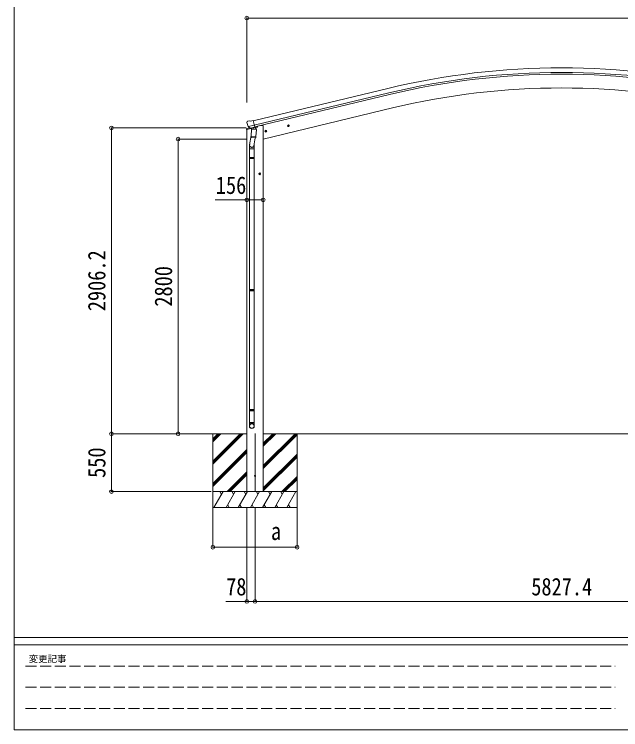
# Model space of a CAD drawing. Units: millimetres at full size. Extents: x -9783 to 9892, y -6828 to 6752.
# Drawn here: x -9783 to -4022, y -6828 to -32 of the extents above; entities that cross this region are included whole.
import ezdxf
from ezdxf.enums import TextEntityAlignment as Align

# ---------------------------------------------------------------- set-up
doc = ezdxf.new("R2010")
doc.units = ezdxf.units.MM
doc.header["$LTSCALE"] = 35
doc.header["$PDMODE"] = 32
doc.header["$PDSIZE"] = 35
doc.linetypes.add('DASHED3', pattern=[4, 3, -1])
for name, color, linetype, lineweight in [('0-0_0', 7, 'Continuous', 9), ('0-1_本体', 4, 'Continuous', 9), ('0-2_部品', 7, 'Continuous', 9), ('0-8_PARTS2', 2, 'Continuous', 9), ('0-A_寸法', 6, 'Continuous', 9), ('F-0_240', 7, 'Continuous', 9)]:
    doc.layers.add(name, color=color, linetype=linetype, lineweight=lineweight)
doc.styles.add('ＭＳ ゴシック', font='')
doc.styles.get('ＭＳ ゴシック').set_extended_font_data('MS Gothic')

msp = doc.modelspace()

# ---------------------------------------------------------------- linework, layer by layer
at = {"layer": '0-0_0'}
for p, q in [((-7573.95, -4016.7), (-8075.62, -4016.71)), ((-7896.4, -4016.7), (-7896.4, -4716.7)), ((-7896.4, -4277.43), (-7635.67, -4016.7)), ((-7896.4, -4291.57), (-7621.53, -4016.7)), ((-7896.4, -4305.72), (-7607.39, -4016.7)), ((-7896.4, -4093.59), (-7819.52, -4016.7)), ((-7896.4, -4079.44), (-7833.66, -4016.7)), ((-7896.4, -4065.3), (-7847.8, -4016.7)), ((-7417.95, -4319.48), (-7115.17, -4016.7)), ((-7417.95, -4333.62), (-7101.03, -4016.7)), ((-7417.95, -4135.64), (-7299.02, -4016.7)), ((-7417.95, -4121.49), (-7313.16, -4016.7)), ((-7417.95, -4107.35), (-7327.3, -4016.7)), ((-7417.95, -4347.77), (-7096.4, -4026.22)), ((-7417.45, -4016.7), (-1747.3, -4016.7)), ((-7096.4, -4016.7), (-7096.4, -4716.7)), ((-7896.4, -4489.56), (-7573.95, -4167.12)), ((-7896.4, -4503.71), (-7573.95, -4181.26)), ((-7896.4, -4517.85), (-7573.95, -4195.4)), ((-7417.95, -4531.61), (-7096.4, -4210.07)), ((-7417.95, -4545.75), (-7096.4, -4224.21)), ((-7417.95, -4559.9), (-7096.4, -4238.35)), ((-7761.41, -4566.7), (-7573.95, -4379.25)), ((-7747.27, -4566.7), (-7573.95, -4393.39)), ((-7733.12, -4566.7), (-7573.95, -4407.53)), ((-7240.91, -4566.7), (-7096.4, -4422.2)), ((-7226.77, -4566.7), (-7096.4, -4436.34)), ((-7212.62, -4566.7), (-7096.4, -4450.48)), ((-7096.4, -4566.7), (-7896.4, -4566.7)), ((-7886.11, -4716.7), (-7799.51, -4566.7)), ((-7814.51, -4592.69), (-7829.51, -4566.7)), ((-7770.64, -4716.7), (-7684.04, -4566.7)), ((-7699.04, -4592.69), (-7714.04, -4566.7)), ((-7655.17, -4716.7), (-7568.57, -4566.7)), ((-7583.57, -4592.69), (-7598.57, -4566.7)), ((-7429.4, -4566.7), (-7563.4, -4566.7)), ((-7539.7, -4716.7), (-7453.1, -4566.7)), ((-7468.1, -4592.69), (-7483.1, -4566.7)), ((-7424.23, -4716.7), (-7337.63, -4566.7)), ((-7352.63, -4592.69), (-7367.63, -4566.7)), ((-7308.76, -4716.7), (-7222.16, -4566.7)), ((-7252.16, -4566.7), (-7237.16, -4592.69)), ((-7193.29, -4716.7), (-7106.69, -4566.7)), ((-7896.4, -4716.7), (-7096.4, -4716.7)), ((-7755.64, -4690.73), (-7740.64, -4716.7)), ((-7640.17, -4690.72), (-7625.17, -4716.7)), ((-7524.7, -4690.72), (-7509.7, -4716.7)), ((-7409.23, -4690.72), (-7394.23, -4716.7)), ((-7293.76, -4690.73), (-7278.76, -4716.7)), ((-7178.29, -4690.72), (-7163.29, -4716.7))]:
    msp.add_line(p, q, dxfattribs=at)
at = {"layer": '0-1_本体'}
for p, q in [((-7513, -1042.98), (-6233.9, -735.9)), ((-6223.82, -777.87), (-7502.92, -1084.96)), ((-7498.99, -1101.32), (-6219.9, -794.24)), ((-7418.44, -1216.7), (-6189.31, -921.62)), ((-7418.44, -1216.7), (-6189.31, -921.62)), ((-7438.44, -1087.32), (-7471.95, -1095.37)), ((-7418.44, -1087.32), (-7438.44, -1087.32)), ((-7418.44, -4566.7), (-7418.44, -1087.32)), ((-7573.94, -4566.7), (-7573.94, -1126.53)), ((-7545.37, -1110.19), (-7545.37, -1110.69))]:
    msp.add_line(p, q, dxfattribs=at)
for radius in [7073, 7029.83, 7013, 6882, 6882]:
    msp.add_arc((-4582.74, -7613.47), radius, 76.5, 103.5, dxfattribs=at)
at = {"layer": '0-2_部品'}
for p, q in [((-7573.66, -1058.89), (-7573.38, -1060.04)), ((-7569.44, -1050.31), (-7573.3, -1056.61)), ((-7566.34, -1048.06), (-7553.16, -1044.9)), ((-7559.6, -1099.19), (-7502.1, -1085.39)), ((-7538.6, -1047.57), (-7551.86, -1044.87)), ((-7538.6, -1047.57), (-7512.67, -1041.35)), ((-7186.56, -1092.3), (-7184.43, -1085.11)), ((-7184.43, -1085.11), (-7177.13, -1083.36)), ((-7176.92, -1100.28), (-7181.59, -1080.83)), ((-7177.13, -1083.36), (-7171.96, -1088.8)), ((-7575.78, -1127.03), (-7532.97, -1116.75)), ((-7575.78, -1120.13), (-7575.78, -1127.03)), ((-7546.54, -1110.75), (-7573.48, -1117.22)), ((-7542.75, -1114.1), (-7559.13, -1099.61)), ((-7540.04, -1114.67), (-7532.52, -1112.87)), ((-7539.21, -1114.55), (-7537.68, -1114.19)), ((-7537.68, -1114.19), (-7500.97, -1105.38)), ((-7535.84, -1114.41), (-7535.89, -1115.16)), ((-7535.13, -1116.2), (-7509.32, -1122.63)), ((-7528.22, -1121.54), (-7532.89, -1188.38)), ((-7482.53, -1124.74), (-7528.22, -1121.54)), ((-7526.44, -1118.36), (-7526.67, -1121.65)), ((-7506.92, -1107.2), (-7507.95, -1121.81)), ((-7500.97, -1105.38), (-7499.44, -1105.01)), ((-7497.89, -1102.9), (-7496.95, -1102.97)), ((-7496.95, -1102.97), (-7483.63, -1118.29)), ((-7493.26, -1107.22), (-7475.06, -1102.84)), ((-7487.2, -1191.57), (-7482.53, -1124.74)), ((-7483.63, -1118.29), (-7484.08, -1124.63)), ((-7471.22, -1094.83), (-7471.22, -1097.98)), ((-7383.46, -1139.58), (-7402.9, -1144.24)), ((-7400.48, -1143.66), (-7398.35, -1136.47)), ((-7395.31, -1149.11), (-7400.48, -1143.66)), ((-7398.35, -1136.47), (-7391.05, -1134.71)), ((-7390.85, -1151.63), (-7395.51, -1132.19)), ((-7391.05, -1134.71), (-7385.88, -1140.16)), ((-7169.53, -1088.22), (-7188.98, -1092.89)), ((-7181.39, -1097.75), (-7186.56, -1092.3)), ((-7532.53, -1183.26), (-7547.07, -1271.13)), ((-7533.75, -1200.85), (-7532.88, -1188.38)), ((-7533.36, -1202.2), (-7533.36, -1202.2)), ((-7487.2, -1191.57), (-7532.89, -1188.38)), ((-7531.91, -1202.98), (-7490.21, -1205.9)), ((-7493.75, -1205.65), (-7506.37, -1280.45)), ((-7487.22, -1191.57), (-7488.1, -1204.27)), ((-7549.22, -1308.29), (-7549.22, -1273.94)), ((-7503.22, -1273.63), (-7503.22, -1308.29)), ((-7503.22, -1308.29), (-7549.22, -1308.29)), ((-7547.22, -1308.29), (-7547.22, -1390.95)), ((-7505.22, -1308.29), (-7505.22, -1390.95)), ((-7549.22, -1392.95), (-7548.22, -1390.95)), ((-7503.22, -1392.95), (-7549.22, -1392.95)), ((-7503.22, -1400.95), (-7549.22, -1400.95)), ((-7504.22, -1390.95), (-7548.22, -1390.95)), ((-7504.22, -1402.95), (-7548.22, -1402.95)), ((-7547.22, -1402.95), (-7547.22, -2647.13)), ((-7505.22, -1402.95), (-7505.22, -2647.13)), ((-7503.22, -1392.95), (-7504.22, -1390.95)), ((-7503.22, -1400.95), (-7504.22, -1402.95)), ((-7503.22, -1392.95), (-7503.22, -1400.95)), ((-7441.71, -1546.82), (-7461.71, -1546.82)), ((-7459.22, -1546.82), (-7455.47, -1540.32)), ((-7455.47, -1553.32), (-7459.22, -1546.82)), ((-7455.47, -1540.32), (-7447.96, -1540.32)), ((-7451.71, -1556.82), (-7451.71, -1536.82)), ((-7447.96, -1540.32), (-7444.21, -1546.82)), ((-7549.22, -2649.13), (-7548.22, -2647.13)), ((-7503.22, -2649.13), (-7549.22, -2649.13)), ((-7504.22, -2647.13), (-7548.22, -2647.13)), ((-7503.22, -2649.13), (-7504.22, -2647.13)), ((-7503.22, -2649.13), (-7503.22, -2657.13)), ((-7503.22, -2657.13), (-7549.22, -2657.13)), ((-7504.22, -2659.13), (-7548.22, -2659.13)), ((-7547.22, -2659.13), (-7547.22, -3787.32)), ((-7505.22, -2659.13), (-7505.22, -3787.32)), ((-7503.22, -2657.13), (-7504.22, -2659.13)), ((-7549.22, -3789.32), (-7548.22, -3787.32)), ((-7503.22, -3789.32), (-7549.22, -3789.32)), ((-7503.22, -3797.32), (-7549.22, -3797.32)), ((-7504.22, -3787.32), (-7548.22, -3787.32)), ((-7504.22, -3799.32), (-7548.22, -3799.32)), ((-7547.22, -3799.32), (-7547.22, -3909.32)), ((-7505.22, -3799.32), (-7505.22, -3909.32)), ((-7503.22, -3789.32), (-7504.22, -3787.32)), ((-7503.22, -3797.32), (-7504.22, -3799.32)), ((-7503.22, -3789.32), (-7503.22, -3797.32)), ((-7549.22, -3943.46), (-7549.22, -3909.32)), ((-7503.22, -3909.32), (-7549.22, -3909.32)), ((-7503.22, -3943.46), (-7503.22, -3909.32))]:
    msp.add_line(p, q, dxfattribs=at)
for points in [[(-7507.24, -1106.8), (-7497.52, -1104.46), (-7512.67, -1041.35)], [(-7559.87, -1098.62), (-7559.29, -1099.46), (-7559.13, -1099.61)], [(-7507.24, -1106.8), (-7507.48, -1106.95), (-7532.24, -1112.89), (-7532.52, -1112.87)], [(-7385.88, -1140.16), (-7388.01, -1147.35), (-7395.31, -1149.11)], [(-7171.96, -1088.8), (-7174.09, -1096), (-7181.39, -1097.75)], [(-7549.22, -1392.95), (-7549.22, -1400.95), (-7548.22, -1402.95)], [(-7444.21, -1546.82), (-7447.96, -1553.32), (-7455.47, -1553.32)], [(-7549.22, -2649.13), (-7549.22, -2657.13), (-7548.22, -2659.13)], [(-7549.22, -3789.32), (-7549.22, -3797.32), (-7548.22, -3799.32)]]:
    msp.add_lwpolyline(points, dxfattribs=at)
for centre, radius in [((-7179.26, -1090.55), 8.5), ((-7179.26, -1090.55), 7.7), ((-7179.26, -1090.55), 6.5), ((-7393.18, -1141.91), 8.5), ((-7393.18, -1141.91), 7.7), ((-7393.18, -1141.91), 6.5), ((-7451.71, -1546.82), 8.5), ((-7451.71, -1546.82), 7.7), ((-7451.71, -1546.82), 6.5)]:
    msp.add_circle(centre, radius, dxfattribs=at)
at = {"layer": '0-2_部品', "color": 4}
msp.add_circle((-7496.19, -4416.7), 4.5, dxfattribs=at)
at = {"layer": '0-2_部品'}
for centre, radius, start, end in [((-7376.58, -1012.79), 202.4, 193.5, 205.09125), ((-7565.18, -1052.92), 5, 103.5, 148.5), ((-7552.46, -1047.81), 3, 78.5, 103.5), ((-7572.78, -1120.13), 3, 103.5, 180), ((-7539.32, -1114.07), 0.5, 248.23754, 283.5), ((-7536.34, -1114.38), 0.5, 356, 103.5), ((-7534.89, -1115.23), 1, 176, 256), ((-7508.97, -1121.66), 1.03, 250.03897, 351.96569), ((-7506.33, -1107.28), 0.604, 100.59842, 172.20595), ((-7499.56, -1104.52), 0.5, 283.5, 318.76246), ((-7476.22, -1097.98), 5, 283.5, 0), ((-7531.81, -1201.02), 1.95, 175.04017, 217.47766), ((-7531.77, -1200.99), 2, 217.40962, 266), ((-7490.07, -1203.9), 2, 266, 349.46843), ((-7519.22, -1273.94), 30, 177.45142, 180)]:
    msp.add_arc(centre, radius, start, end, dxfattribs=at)
for centre, major_axis, ratio, start_param, end_param in [((-7570.74, -1058.17), (-1.57, -2.57), 0.99628, 4.712389, 5.4996506), ((-7540.76, -1111.85), (-0.73, -2.92), 0.997631, 5.8041905, 6.6006116), ((-7540.71, -1111.62), (2.63, 3.16), 0.650902, 4.0958226, 4.1686332), ((-7540.74, -1111.75), (-0.73, -2.92), 0.997631, 0.3902369, 0.4789948), ((-7526.22, -1273.63), (23, 0), 0.996195, 2.5560258, 6.5663028), ((-7526.22, -1273.63), (21, 0), 0.996195, 2.9349147, 5.9512394), ((-7526.22, -3941.72), (-23, 0), 0.996195, 3.1415927, 6.2831853), ((-7526.22, -3943.46), (-23, 0), 0.996195, 3.1415927, 6.2831853), ((-7526.22, -3943.46), (0, -23.43), 0.981806, 4.712389, 7.8539816)]:
    msp.add_ellipse(centre, major_axis=major_axis, ratio=ratio, start_param=start_param, end_param=end_param, dxfattribs=at)
msp.add_ellipse((-7526.22, -3943.46), major_axis=(21, 0), ratio=0.996195, dxfattribs=at)
at = {"layer": '0-8_PARTS2', "color": 6}
msp.add_line((-7573.95, -67.7), (-1590.93, -67.7), dxfattribs=at)
at = {"layer": '0-8_PARTS2'}
msp.add_line((-7496.19, -4014.2), (-7496.19, -4569.2), dxfattribs=at)
at = {"layer": '0-A_寸法'}
for p, q in [((-7573.95, -67.7), (-7573.95, -870.04)), ((-8860.23, -1110.5), (-7581.4, -1110.5)), ((-8860.23, -4016.71), (-8860.23, -1110.5)), ((-8226.52, -1216.72), (-7581.4, -1216.72)), ((-8226.52, -4016.71), (-8226.52, -1216.72)), ((-7573.95, -1795.46), (-7873.95, -1795.46)), ((-7417.95, -1795.46), (-7573.95, -1795.46)), ((-8860.23, -4016.71), (-7911.21, -4016.71)), ((-8860.23, -4016.71), (-7913.96, -4016.71)), ((-8860.23, -4016.71), (-8860.23, -4566.7)), ((-8226.52, -4016.71), (-7913.96, -4016.71)), ((-8860.23, -4566.7), (-7912.24, -4566.7)), ((-7896.4, -5094.61), (-7896.4, -4720.2)), ((-7574.19, -5609.59), (-7574.19, -4720.2)), ((-7496.19, -5609.59), (-7496.19, -4720.2)), ((-7574.19, -5609.59), (-7774.19, -5609.59)), ((-7574.19, -5609.59), (-7496.19, -5609.59)), ((-7496.19, -5609.59), (-1668.8, -5609.59))]:
    msp.add_line(p, q, dxfattribs=at)
msp.add_lwpolyline([(-7896.4, -5094.61), (-7096.4, -5094.61), (-7096.4, -4720.2)], dxfattribs=at)
for p in [(-7573.95, -67.7), (-8860.23, -1110.5), (-8226.52, -1216.72), (-7573.95, -1795.46), (-7417.95, -1795.46), (-8860.23, -4016.71), (-8226.52, -4016.71), (-8860.23, -4566.7), (-7896.4, -5094.61), (-7096.4, -5094.61), (-7574.19, -5609.59), (-7496.19, -5609.59)]:
    msp.add_point(p, dxfattribs=at)
at = {"layer": 'F-0_240', "color": 5}
for p, q in [((-9783.03, 6751.9), (-9783.03, -6828.1)), ((-9783.03, -5953.1), (9396.97, -5953.1)), ((-9783.03, -6023.1), (6285.75, -6023.1)), ((-9783.03, -6828.1), (9396.97, -6828.1))]:
    msp.add_line(p, q, dxfattribs=at)
at = {"layer": 'F-0_240', "color": 4, "linetype": 'DASHED3'}
for p, q in [((-9678.03, -6224.35), (-4074.25, -6224.35)), ((-9678.03, -6425.6), (-4074.25, -6425.6)), ((-9678.03, -6626.85), (-4074.25, -6626.85))]:
    msp.add_line(p, q, dxfattribs=at)

# ---------------------------------------------------------------- texts
at = {"layer": '0-A_寸法', "color": 7, "style": 'ＭＳ ゴシック', "width": 0.85}
for s, p in [('156', (-7868.33, -1788.46)), ('a', (-7344.53, -5075.61)), ('78', (-7770.44, -5602.59)), ('5827.4', (-4871.24, -5602.59))]:
    msp.add_text(s, height=166.8, dxfattribs=at).set_placement(p, align=Align.BOTTOM_LEFT)
for s, p in [('2906.2', (-8867.23, -2852.36)), ('2800', (-8233.52, -2809.22)), ('550', (-8867.23, -4436.08))]:
    msp.add_text(s, height=166.8, rotation=90, dxfattribs=at).set_placement(p, align=Align.BOTTOM_LEFT)
at = {"layer": 'F-0_240', "style": 'ＭＳ ゴシック'}
msp.add_text('変更記事', height=64.15, dxfattribs=at).set_placement((-9646.27, -6206.85), align=Align.BOTTOM_LEFT)

doc.saveas('drawing.dxf')
